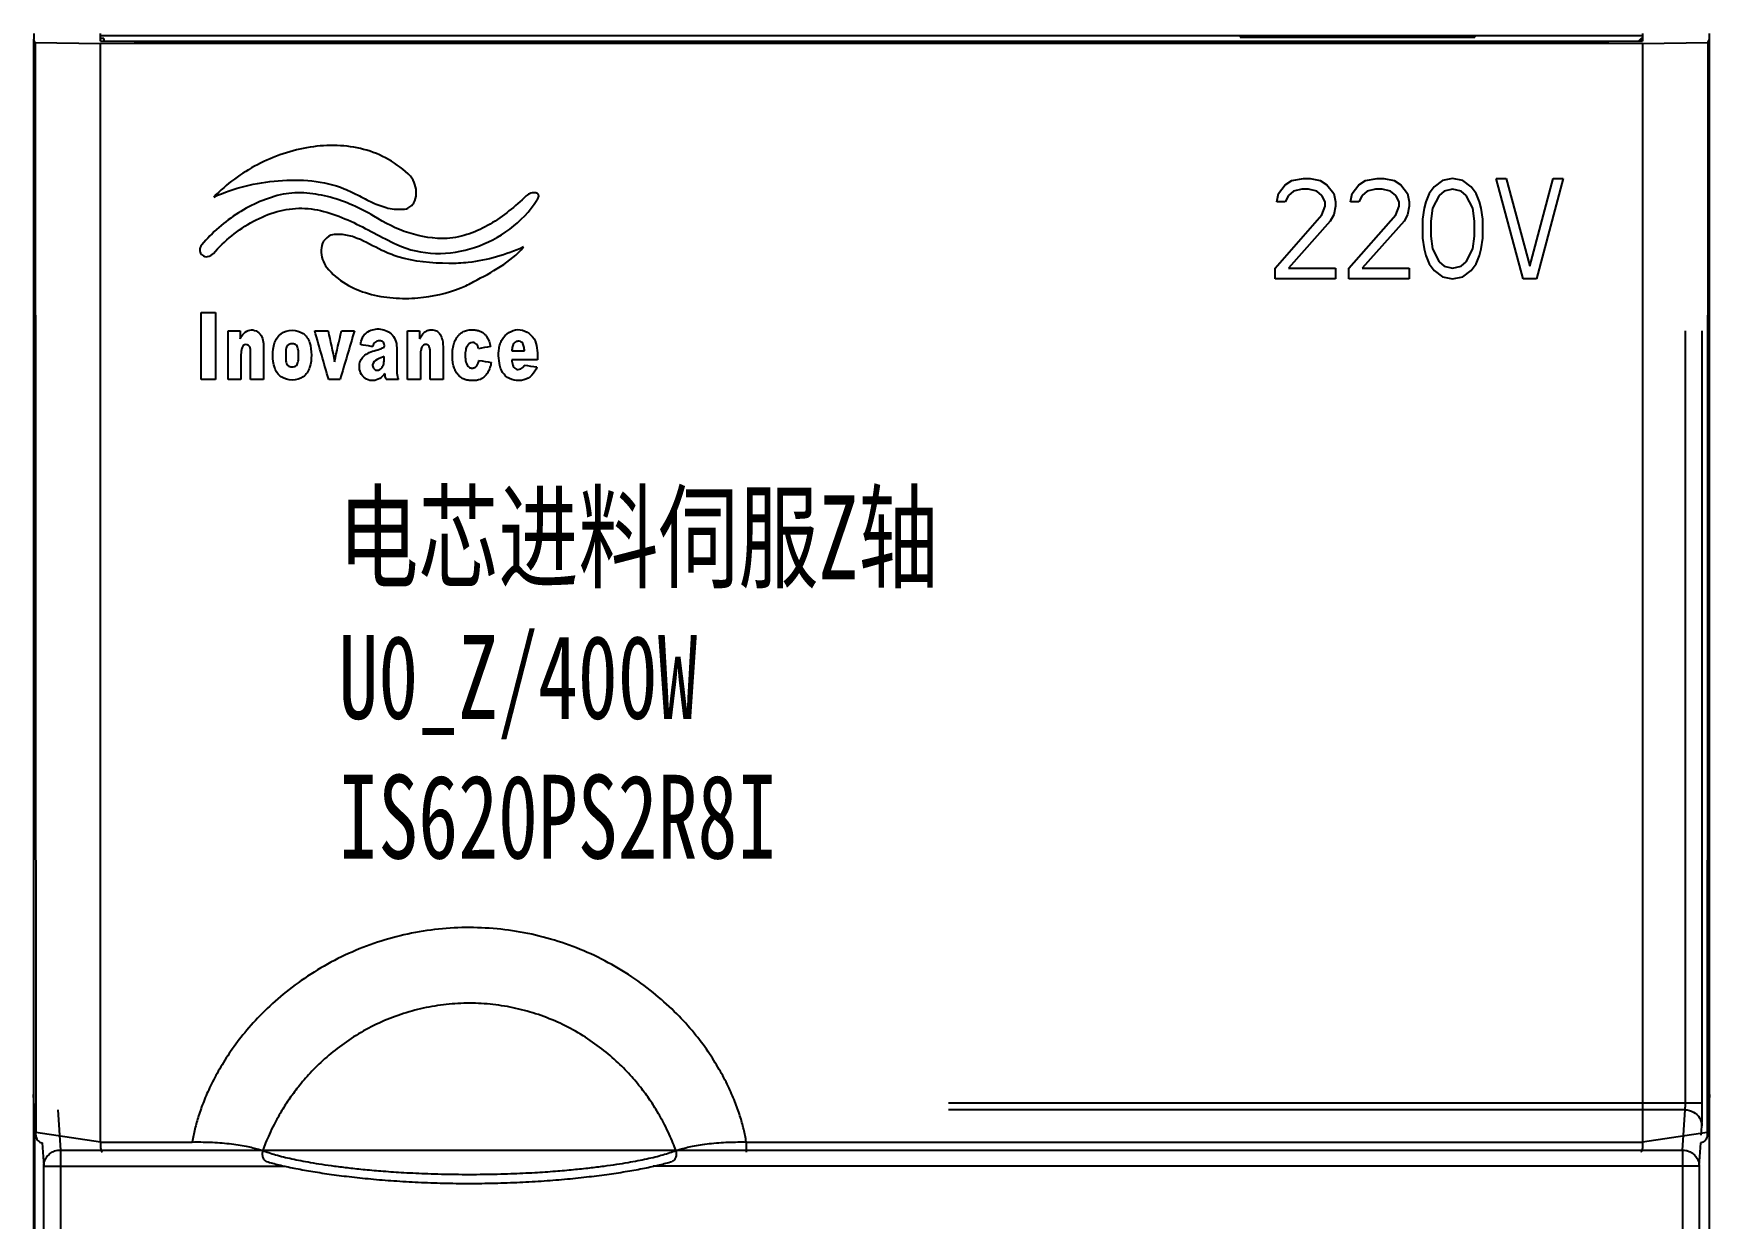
# Model space of a CAD drawing. Header units: millimetres. Extents: x 336 to 12810, y -1577 to 4105.
# Drawn here: x 7522.1 to 7572.1, y 3959.7 to 3995.1 of the extents above; entities that cross this region are included whole.
import ezdxf

# ---------------------------------------------------------------- set-up
doc = ezdxf.new("R2010")
doc.units = ezdxf.units.MM
doc.layers.add('03___PRT_ALL_CURVES', color=7, linetype='Continuous')
doc.layers.add('20_ALL_FEATURES', color=7, linetype='Continuous')
doc.styles.add('宋', font='', dxfattribs={"width": 0.7})
doc.styles.add('样式 8', font='arial.ttf', dxfattribs={"width": 0.6, "height": 2.5})
doc.styles.get('宋').set_extended_font_data('SimSun')

msp = doc.modelspace()

# ---------------------------------------------------------------- linework, layer by layer
at = {"color": 7, "linetype": 'Continuous'}
for p, q in [((7522.157, 3995.052), (7522.157, 3994.873)), ((7524.147, 3994.827), (7524.147, 3995.051)), ((7570.147, 3995.052), (7570.147, 3994.827)), ((7572.137, 3995.052), (7572.137, 3994.873)), ((7522.147, 3994.873), (7522.147, 3835.978)), ((7522.199, 3994.784), (7522.147, 3994.873)), ((7522.147, 3994.873), (7522.157, 3994.873)), ((7522.199, 3994.784), (7522.216, 3962.265)), ((7522.199, 3994.784), (7524.147, 3994.755)), ((7570.147, 3994.979), (7524.147, 3994.979)), ((7524.247, 3994.904), (7524.147, 3994.904)), ((7525.147, 3994.813), (7524.147, 3994.827)), ((7524.147, 3961.978), (7524.147, 3994.755)), ((7570.147, 3994.755), (7524.147, 3994.755)), ((7524.247, 3994.904), (7524.247, 3994.826)), ((7569.147, 3994.813), (7525.147, 3994.813)), ((7558.147, 3994.979), (7558.147, 3994.94)), ((7558.147, 3994.94), (7565.147, 3994.94)), ((7565.147, 3994.979), (7565.147, 3994.94)), ((7570.147, 3994.827), (7569.147, 3994.813)), ((7570.111, 3994.904), (7570.032, 3994.826)), ((7570.11, 3994.828), (7570.111, 3994.904)), ((7570.147, 3994.904), (7570.111, 3994.904)), ((7570.147, 3994.755), (7572.094, 3994.784)), ((7570.147, 3994.755), (7570.147, 3961.978)), ((7572.094, 3994.784), (7572.077, 3962.265)), ((7572.094, 3994.784), (7572.147, 3994.873)), ((7572.147, 3994.873), (7572.137, 3994.873)), ((7572.147, 3835.979), (7572.147, 3994.873)), ((7571.429, 3963.132), (7571.429, 3986.179)), ((7571.928, 3963.132), (7571.928, 3986.179)), ((7522.147, 3963.381), (7522.147, 3963.4)), ((7522.216, 3962.187), (7522.147, 3963.4)), ((7522.216, 3962.187), (7522.147, 3963.381)), ((7571.928, 3963.132), (7549.447, 3963.132)), ((7572.147, 3963.4), (7572.077, 3962.187)), ((7572.146, 3963.381), (7572.082, 3962.265)), ((7572.147, 3963.4), (7572.146, 3963.381)), ((7522.874, 3962.939), (7522.952, 3961.738)), ((7571.419, 3962.939), (7549.447, 3962.939)), ((7571.341, 3961.738), (7571.419, 3962.939)), ((7522.147, 3962.479), (7522.185, 3962.479)), ((7522.185, 3953.479), (7522.185, 3962.479)), ((7524.146, 3961.969), (7522.216, 3962.265)), ((7522.216, 3962.187), (7522.217, 3962.17)), ((7572.077, 3962.265), (7570.147, 3961.969)), ((7571.902, 3962.182), (7571.919, 3962.456)), ((7572.077, 3962.187), (7572.077, 3962.17)), ((7522.407, 3961.951), (7522.452, 3961.255)), ((7522.952, 3961.738), (7571.341, 3961.738)), ((7522.952, 3961.738), (7522.952, 3944.118)), ((7524.147, 3961.978), (7526.883, 3961.978)), ((7543.41, 3961.978), (7570.147, 3961.978)), ((7543.41, 3961.978), (7543.41, 3961.678)), ((7571.341, 3961.738), (7571.341, 3836.284)), ((7571.841, 3961.255), (7571.887, 3961.951)), ((7522.452, 3944.618), (7522.452, 3961.255)), ((7522.452, 3961.255), (7529.659, 3961.255)), ((7571.841, 3961.255), (7540.635, 3961.255)), ((7571.841, 3961.255), (7571.841, 3836.284))]:
    msp.add_line(p, q, dxfattribs=at)
for points, start_tangent, end_tangent in [([(7543.41, 3961.978), (7543.335, 3962.356), (7543.223, 3962.757), (7543.071, 3963.185), (7542.869, 3963.645), (7542.606, 3964.142), (7542.271, 3964.672), (7541.854, 3965.227), (7541.339, 3965.799), (7540.716, 3966.37), (7539.992, 3966.91), (7539.193, 3967.383), (7538.346, 3967.77), (7537.462, 3968.064), (7536.552, 3968.263), (7535.626, 3968.363), (7534.694, 3968.365), (7533.768, 3968.267), (7532.857, 3968.071), (7531.973, 3967.78), (7531.124, 3967.396), (7530.323, 3966.924), (7529.595, 3966.385), (7528.968, 3965.812), (7528.449, 3965.239), (7528.028, 3964.681), (7527.691, 3964.149), (7527.427, 3963.65), (7527.224, 3963.188), (7527.071, 3962.759), (7526.959, 3962.357), (7526.883, 3961.978)], (-0.158449, 0.987367), (-0.158453, -0.987366)), ([(7541.311, 3961.724), (7541.224, 3961.952), (7541.112, 3962.21), (7540.972, 3962.498), (7540.794, 3962.821), (7540.571, 3963.178), (7540.292, 3963.564), (7539.95, 3963.973), (7539.533, 3964.394), (7539.035, 3964.81), (7538.467, 3965.193), (7537.854, 3965.519), (7537.209, 3965.778), (7536.539, 3965.965), (7535.852, 3966.08), (7535.156, 3966.119), (7534.461, 3966.082), (7533.773, 3965.969), (7533.103, 3965.784), (7532.458, 3965.528), (7531.842, 3965.203), (7531.273, 3964.82), (7530.771, 3964.404), (7530.352, 3963.982), (7530.007, 3963.571), (7529.726, 3963.183), (7529.501, 3962.824), (7529.323, 3962.5), (7529.182, 3962.211), (7529.07, 3961.953), (7528.982, 3961.724)], (-0.336663, 0.941625), (-0.336661, -0.941626)), ([(7571.419, 3962.939), (7571.424, 3962.974), (7571.425, 3962.996), (7571.427, 3963.023), (7571.428, 3963.056), (7571.428, 3963.093), (7571.429, 3963.132)], (0.222501, 0.974932), (-0.000007, 1)), ([(7571.919, 3962.456), (7571.921, 3962.482), (7571.922, 3962.522), (7571.924, 3962.579), (7571.925, 3962.655), (7571.927, 3962.751), (7571.928, 3962.866), (7571.928, 3962.995), (7571.928, 3963.132)], (0.065022, 0.997884), (-0.000064, 1)), ([(7571.419, 3962.939), (7571.669, 3962.873), (7571.852, 3962.697), (7571.919, 3962.456)], (0.99999, -0.004364), (0.004676, -0.999989)), ([(7522.216, 3962.213), (7522.216, 3962.239), (7522.216, 3962.265)], (0.002955, 0.999996), (-0.000522, 1)), ([(7522.216, 3962.187), (7522.216, 3962.213)], (0.004788, 0.999989), (0.002955, 0.999996)), ([(7522.217, 3962.17), (7522.225, 3962.119), (7522.25, 3962.059), (7522.288, 3962.012), (7522.337, 3961.977), (7522.393, 3961.956), (7522.416, 3961.951)], (0.058249, -0.998302), (0.988517, -0.151107)), ([(7572.077, 3962.17), (7572.069, 3962.119), (7572.044, 3962.059), (7572.005, 3962.012), (7571.957, 3961.977), (7571.901, 3961.956), (7571.877, 3961.951)], (-0.058406, -0.998293), (-0.988508, -0.15117)), ([(7572.077, 3962.265), (7572.077, 3962.239), (7572.077, 3962.213)], (-0.000522, -1), (0.002955, -0.999996)), ([(7572.077, 3962.213), (7572.077, 3962.187)], (0.002955, -0.999996), (0.004788, -0.999989)), ([(7522.452, 3961.255), (7522.463, 3961.35), (7522.496, 3961.45), (7522.558, 3961.551), (7522.654, 3961.642), (7522.787, 3961.71), (7522.952, 3961.738)], (0.004676, 0.999989), (0.99999, 0.004364)), ([(7524.146, 3961.969), (7524.144, 3961.907), (7524.145, 3961.849), (7524.149, 3961.796), (7524.155, 3961.751), (7524.164, 3961.716), (7524.176, 3961.692), (7524.189, 3961.68), (7524.194, 3961.679)], (-0.064441, -0.997922), (0.992881, -0.119113)), ([(7524.146, 3961.969), (7524.147, 3961.972), (7524.147, 3961.975), (7524.147, 3961.978)], (0.064441, 0.997922), (0, 1)), ([(7526.883, 3961.978), (7527.137, 3961.979), (7527.416, 3961.972), (7527.705, 3961.955), (7527.988, 3961.929), (7528.251, 3961.894), (7528.486, 3961.853), (7528.688, 3961.809), (7528.854, 3961.765), (7528.982, 3961.724)], (0.999877, 0.015698), (0.946467, -0.3228)), ([(7528.982, 3961.724), (7528.97, 3961.644), (7528.974, 3961.568), (7528.994, 3961.499), (7529.029, 3961.445), (7529.075, 3961.409), (7529.099, 3961.399)], (-0.245809, -0.969318), (0.95301, -0.30294)), ([(7528.982, 3961.724), (7529.163, 3961.66), (7529.37, 3961.597), (7529.601, 3961.535), (7529.852, 3961.477), (7530.119, 3961.422), (7530.411, 3961.369), (7530.746, 3961.315), (7531.126, 3961.26), (7531.555, 3961.207), (7532.037, 3961.156), (7532.579, 3961.11), (7533.193, 3961.068), (7533.906, 3961.035), (7534.722, 3961.015), (7535.576, 3961.015), (7536.391, 3961.035), (7537.103, 3961.068), (7537.717, 3961.11), (7538.258, 3961.157), (7538.74, 3961.207), (7539.168, 3961.26), (7539.548, 3961.315), (7539.883, 3961.369), (7540.175, 3961.422), (7540.442, 3961.477), (7540.692, 3961.535), (7540.924, 3961.597), (7541.131, 3961.66), (7541.311, 3961.724)], (0.933783, -0.35784), (0.933783, 0.35784)), ([(7541.311, 3961.724), (7541.324, 3961.644), (7541.319, 3961.568), (7541.299, 3961.499), (7541.265, 3961.445), (7541.218, 3961.409), (7541.195, 3961.399)], (0.245794, -0.969322), (-0.953033, -0.302868)), ([(7541.311, 3961.724), (7541.44, 3961.765), (7541.606, 3961.809), (7541.808, 3961.854), (7542.044, 3961.895), (7542.307, 3961.929), (7542.589, 3961.955), (7542.878, 3961.972), (7543.156, 3961.979), (7543.41, 3961.978)], (0.946467, 0.322799), (0.999877, -0.015694)), ([(7570.147, 3961.969), (7570.15, 3961.907), (7570.149, 3961.849), (7570.145, 3961.796), (7570.138, 3961.751), (7570.129, 3961.716), (7570.118, 3961.692), (7570.105, 3961.68), (7570.1, 3961.679)], (0.064441, -0.997922), (-0.992805, -0.11974)), ([(7570.147, 3961.978), (7570.147, 3961.975), (7570.147, 3961.972), (7570.147, 3961.969)], (0, -1), (0.064441, -0.997922)), ([(7571.341, 3961.738), (7571.44, 3961.728), (7571.544, 3961.696), (7571.648, 3961.635), (7571.742, 3961.542), (7571.812, 3961.415), (7571.841, 3961.255)], (0.99999, -0.004364), (0.004676, -0.999989)), ([(7529.099, 3961.399), (7529.464, 3961.298), (7529.915, 3961.199), (7530.416, 3961.107), (7530.965, 3961.023), (7531.562, 3960.945), (7532.207, 3960.877), (7532.897, 3960.821), (7533.623, 3960.778), (7534.374, 3960.751), (7535.138, 3960.742), (7535.902, 3960.751), (7536.655, 3960.777), (7537.383, 3960.82), (7538.076, 3960.876), (7538.723, 3960.944), (7539.321, 3961.021), (7539.871, 3961.106), (7540.374, 3961.198), (7540.826, 3961.297), (7541.195, 3961.399)], (0.953081, -0.302715), (0.953092, 0.302681))]:
    msp.add_spline(points, degree=3, dxfattribs=dict(at, start_tangent=start_tangent, end_tangent=end_tangent))
at = {"layer": '03___PRT_ALL_CURVES', "color": 7, "linetype": 'Continuous'}
for p, q in [((7559.285, 3990.283), (7559.485, 3990.538)), ((7559.485, 3990.538), (7559.685, 3990.666)), ((7559.685, 3990.666), (7560.035, 3990.729)), ((7560.035, 3990.729), (7560.235, 3990.729)), ((7560.235, 3990.729), (7560.535, 3990.666)), ((7560.535, 3990.666), (7560.735, 3990.538)), ((7560.735, 3990.538), (7560.935, 3990.283)), ((7561.485, 3990.283), (7561.685, 3990.538)), ((7561.685, 3990.538), (7561.885, 3990.666)), ((7561.885, 3990.666), (7562.235, 3990.729)), ((7562.235, 3990.729), (7562.435, 3990.729)), ((7562.435, 3990.729), (7562.735, 3990.666)), ((7562.735, 3990.666), (7562.935, 3990.538)), ((7562.935, 3990.538), (7563.135, 3990.283)), ((7564.185, 3990.666), (7563.935, 3990.474)), ((7564.485, 3990.729), (7564.185, 3990.666)), ((7564.785, 3990.666), (7564.485, 3990.729)), ((7565.035, 3990.474), (7564.785, 3990.666)), ((7566.585, 3987.729), (7565.785, 3990.729)), ((7565.785, 3990.729), (7566.085, 3990.729)), ((7566.085, 3990.729), (7566.785, 3988.112)), ((7566.785, 3988.112), (7567.485, 3990.729)), ((7567.785, 3990.729), (7566.985, 3987.729)), ((7567.485, 3990.729), (7567.785, 3990.729)), ((7559.235, 3990.027), (7559.285, 3990.283)), ((7559.485, 3990.027), (7559.235, 3990.027)), ((7559.585, 3990.219), (7559.485, 3990.027)), ((7559.735, 3990.347), (7559.585, 3990.219)), ((7559.985, 3990.41), (7559.735, 3990.347)), ((7560.185, 3990.41), (7559.985, 3990.41)), ((7560.435, 3990.347), (7560.185, 3990.41)), ((7560.585, 3990.219), (7560.435, 3990.347)), ((7560.685, 3990.027), (7560.585, 3990.219)), ((7560.685, 3989.9), (7560.685, 3990.027)), ((7560.935, 3990.283), (7560.985, 3990.027)), ((7560.985, 3990.027), (7560.985, 3989.9)), ((7561.435, 3990.027), (7561.485, 3990.283)), ((7561.685, 3990.027), (7561.435, 3990.027)), ((7561.785, 3990.219), (7561.685, 3990.027)), ((7561.935, 3990.347), (7561.785, 3990.219)), ((7562.185, 3990.41), (7561.935, 3990.347)), ((7562.385, 3990.41), (7562.185, 3990.41)), ((7562.635, 3990.347), (7562.385, 3990.41)), ((7562.785, 3990.219), (7562.635, 3990.347)), ((7562.885, 3990.027), (7562.785, 3990.219)), ((7562.885, 3989.9), (7562.885, 3990.027)), ((7563.135, 3990.283), (7563.185, 3990.027)), ((7563.185, 3990.027), (7563.185, 3989.9)), ((7563.685, 3990.027), (7563.635, 3989.836)), ((7563.785, 3990.283), (7563.685, 3990.027)), ((7563.935, 3990.474), (7563.785, 3990.283)), ((7564.085, 3990.219), (7563.885, 3989.836)), ((7564.235, 3990.347), (7564.085, 3990.219)), ((7564.485, 3990.41), (7564.235, 3990.347)), ((7564.735, 3990.347), (7564.485, 3990.41)), ((7564.885, 3990.219), (7564.735, 3990.347)), ((7565.085, 3989.836), (7564.885, 3990.219)), ((7565.185, 3990.283), (7565.035, 3990.474)), ((7565.285, 3990.027), (7565.185, 3990.283)), ((7565.335, 3989.836), (7565.285, 3990.027)), ((7559.185, 3988.049), (7560.585, 3989.644)), ((7560.585, 3989.644), (7560.685, 3989.9)), ((7560.935, 3989.644), (7560.835, 3989.453)), ((7560.985, 3989.9), (7560.935, 3989.644)), ((7561.385, 3988.049), (7562.785, 3989.644)), ((7562.785, 3989.644), (7562.885, 3989.9)), ((7563.135, 3989.644), (7563.035, 3989.453)), ((7563.185, 3989.9), (7563.135, 3989.644)), ((7563.635, 3989.836), (7563.585, 3989.517)), ((7563.585, 3989.517), (7563.585, 3988.942)), ((7563.885, 3989.836), (7563.835, 3989.453)), ((7565.135, 3989.453), (7565.085, 3989.836)), ((7565.385, 3989.517), (7565.335, 3989.836)), ((7565.385, 3988.942), (7565.385, 3989.517)), ((7560.835, 3989.453), (7559.585, 3988.049)), ((7563.035, 3989.453), (7561.785, 3988.049)), ((7563.835, 3989.453), (7563.835, 3989.006)), ((7563.835, 3989.006), (7563.885, 3988.623)), ((7565.085, 3988.623), (7565.135, 3989.006)), ((7565.135, 3989.006), (7565.135, 3989.453)), ((7563.585, 3988.942), (7563.635, 3988.623)), ((7563.635, 3988.623), (7563.685, 3988.432)), ((7563.885, 3988.623), (7564.085, 3988.24)), ((7564.885, 3988.24), (7565.085, 3988.623)), ((7565.285, 3988.432), (7565.335, 3988.623)), ((7565.335, 3988.623), (7565.385, 3988.942)), ((7559.185, 3987.729), (7559.185, 3988.049)), ((7559.585, 3988.049), (7560.985, 3988.049)), ((7560.985, 3988.049), (7560.985, 3987.729)), ((7561.385, 3987.729), (7561.385, 3988.049)), ((7561.785, 3988.049), (7563.185, 3988.049)), ((7563.185, 3988.049), (7563.185, 3987.729)), ((7563.685, 3988.432), (7563.785, 3988.176)), ((7563.785, 3988.176), (7563.935, 3987.985)), ((7564.085, 3988.24), (7564.235, 3988.112)), ((7564.235, 3988.112), (7564.485, 3988.049)), ((7564.485, 3988.049), (7564.735, 3988.112)), ((7564.735, 3988.112), (7564.885, 3988.24)), ((7565.035, 3987.985), (7565.185, 3988.176)), ((7565.185, 3988.176), (7565.285, 3988.432)), ((7560.985, 3987.729), (7559.185, 3987.729)), ((7563.185, 3987.729), (7561.385, 3987.729)), ((7563.935, 3987.985), (7564.185, 3987.793)), ((7564.185, 3987.793), (7564.485, 3987.729)), ((7564.485, 3987.729), (7564.785, 3987.793)), ((7564.785, 3987.793), (7565.035, 3987.985)), ((7566.985, 3987.729), (7566.585, 3987.729))]:
    msp.add_line(p, q, dxfattribs=at)
at = {"layer": '20_ALL_FEATURES', "color": 7, "linetype": 'Continuous'}
for points, start_tangent, end_tangent in [([(7533.398, 3990.791, 48.994), (7532.735, 3991.294, 49.008), (7531.995, 3991.594, 49.017), (7530.396, 3991.66, 49.019), (7528.83, 3991.137, 49.004), (7527.527, 3990.173, 48.975)], (-0.709681, 0.704213, 0.020901), (-0.69443, -0.719243, -0.021347)), ([(7527.527, 3990.173, 48.975), (7529.448, 3990.661, 48.99), (7531.416, 3990.42, 48.982), (7531.87, 3990.205, 48.976), (7532.318, 3989.984, 48.97), (7532.782, 3989.833, 48.965), (7533.279, 3989.823, 48.965)], (0.907304, 0.42029, 0.012474), (0.986774, 0.162031, 0.004809)), ([(7533.279, 3989.823, 48.965), (7533.406, 3989.899, 48.967), (7533.494, 3990.003, 48.97), (7533.567, 3990.263, 48.978), (7533.526, 3990.545, 48.986), (7533.398, 3990.791, 48.994)], (0.925982, 0.377402, 0.011201), (-0.614554, 0.788528, 0.023403)), ([(7529.592, 3990.259, 48.978), (7528.258, 3989.698, 48.961), (7527.166, 3988.745, 48.933)], (-0.974455, -0.224484, -0.006663), (-0.643609, -0.765018, -0.022705)), ([(7532.301, 3989.605, 48.958), (7530.998, 3990.165, 48.975), (7530.302, 3990.288, 48.979), (7529.592, 3990.259, 48.978)], (-0.867538, 0.497152, 0.014755), (-0.986865, -0.161475, -0.004792)), ([(7532.987, 3988.752, 48.933), (7534.141, 3988.491, 48.925), (7535.307, 3988.668, 48.93), (7536.357, 3989.219, 48.947), (7537.167, 3990.08, 48.972)], (0.910828, -0.412604, -0.012246), (0.545673, 0.837629, 0.02486)), ([(7536.846, 3990.208, 48.976), (7535.769, 3989.367, 48.951), (7535.152, 3989.079, 48.943), (7534.484, 3988.937, 48.938)], (-0.72364, -0.689874, -0.020475), (-0.997096, -0.076127, -0.002259)), ([(7537.167, 3990.08, 48.972), (7537.211, 3990.17, 48.975), (7537.214, 3990.236, 48.977), (7537.183, 3990.278, 48.978), (7537.128, 3990.299, 48.979), (7537.059, 3990.301, 48.979), (7536.982, 3990.285, 48.978), (7536.846, 3990.208, 48.976)], (0.545673, 0.837629, 0.02486), (-0.72364, -0.689874, -0.020475)), ([(7527.512, 3988.488, 48.925), (7528.06, 3989.016, 48.941), (7528.705, 3989.448, 48.954), (7529.415, 3989.738, 48.962), (7530.152, 3989.838, 48.965), (7531.61, 3989.449, 48.954), (7532.987, 3988.752, 48.933)], (0.655413, 0.754938, 0.022406), (0.900227, -0.435229, -0.012917)), ([(7534.484, 3988.937, 48.938), (7533.343, 3989.102, 48.943), (7532.301, 3989.605, 48.958)], (-0.999078, -0.042916, -0.001274), (-0.839082, 0.543766, 0.016139)), ([(7531.017, 3989.035, 48.941), (7530.801, 3988.852, 48.936), (7530.728, 3988.593, 48.928), (7530.77, 3988.313, 48.92), (7530.897, 3988.067, 48.913)], (-0.920511, -0.390544, -0.011591), (0.606604, -0.794654, -0.023585)), ([(7532.537, 3988.581, 48.928), (7531.803, 3988.94, 48.939), (7531.417, 3989.047, 48.942), (7531.017, 3989.035, 48.941)], (-0.89622, 0.443414, 0.01316), (-0.976807, -0.214029, -0.006352)), ([(7527.166, 3988.745, 48.933), (7527.105, 3988.569, 48.928), (7527.185, 3988.436, 48.924), (7527.342, 3988.394, 48.922), (7527.512, 3988.488, 48.925)], (-0.643609, -0.765018, -0.022705), (0.655413, 0.754938, 0.022406)), ([(7534.541, 3988.193, 48.916), (7533.016, 3988.393, 48.922), (7532.537, 3988.581, 48.928)], (-0.999998, 0.00219, 0.000065), (-0.899181, 0.437385, 0.012981)), ([(7536.769, 3988.685, 48.931), (7535.115, 3988.219, 48.917), (7534.541, 3988.193, 48.916)], (-0.913157, -0.407428, -0.012092), (-0.999716, 0.023814, 0.000707)), ([(7535.286, 3987.65, 48.9), (7536.079, 3988.098, 48.914), (7536.769, 3988.685, 48.931)], (0.879947, 0.474863, 0.014094), (0.641014, 0.767191, 0.02277)), ([(7530.897, 3988.067, 48.913), (7531.462, 3987.584, 48.898), (7532.139, 3987.293, 48.89), (7532.875, 3987.163, 48.886), (7533.617, 3987.165, 48.886)], (0.640583, -0.767551, -0.02278), (0.996649, 0.081765, 0.002427)), ([(7533.617, 3987.165, 48.886), (7534.892, 3987.461, 48.895), (7535.286, 3987.65, 48.9)], (0.9953, 0.0968, 0.002873), (0.871745, 0.489745, 0.014535)), ([(7527.147, 3984.729, 48.814), (7527.147, 3986.729, 48.873)], (0, 0.99956, 0.029666), (0, 0.99956, 0.029666)), ([(7527.147, 3986.729, 48.873), (7527.575, 3986.729, 48.873)], (1, 0), (1, 0)), ([(7527.575, 3986.729, 48.873), (7527.575, 3984.729, 48.814)], (0, -0.99956, -0.029666), (0, -0.99956, -0.029666)), ([(7527.95, 3984.729, 48.814), (7527.95, 3986.178, 48.857)], (0, 0.99956, 0.029666), (0, 0.99956, 0.029666)), ([(7527.95, 3986.178, 48.857), (7528.308, 3986.178, 48.857)], (1, 0), (1, 0)), ([(7528.308, 3985.943, 48.85), (7528.427, 3986.107, 48.854), (7528.598, 3986.205, 48.857), (7528.788, 3986.176, 48.857), (7528.937, 3986.045, 48.853), (7528.998, 3985.854, 48.847), (7529.01, 3985.651, 48.841)], (0.44599, 0.894644, 0.026552), (0.042716, -0.998648, -0.029639)), ([(7528.308, 3986.178, 48.857), (7528.308, 3985.943, 48.85)], (0, -0.99956, -0.029666), (0, -0.99956, -0.029666)), ([(7529.286, 3985.45, 48.835), (7529.34, 3985.82, 48.846), (7529.416, 3985.976, 48.851), (7529.531, 3986.095, 48.854), (7529.861, 3986.196, 48.857), (7530.19, 3986.102, 48.854), (7530.305, 3985.985, 48.851), (7530.381, 3985.83, 48.846), (7530.437, 3985.459, 48.835)], (-0.0042, 0.999551, 0.029666), (0.003289, -0.999554, -0.029666)), ([(7530.953, 3984.729, 48.814), (7530.536, 3986.178, 48.857)], (-0.276553, 0.960576, 0.028509), (-0.276553, 0.960576, 0.028509)), ([(7530.536, 3986.178, 48.857), (7530.936, 3986.178, 48.857)], (1, 0), (1, 0)), ([(7530.936, 3986.178, 48.857), (7531.13, 3985.26, 48.829)], (0.207229, -0.977862, -0.029022), (0.207229, -0.977862, -0.029022)), ([(7531.13, 3985.26, 48.829), (7531.331, 3986.178, 48.857)], (0.213843, 0.976438, 0.02898), (0.213843, 0.976438, 0.02898)), ([(7531.719, 3986.178, 48.857), (7531.293, 3984.729, 48.814)], (-0.281868, -0.959031, -0.028463), (-0.281868, -0.959031, -0.028463)), ([(7531.331, 3986.178, 48.857), (7531.719, 3986.178, 48.857)], (1, 0), (1, 0)), ([(7531.908, 3985.765, 48.844), (7531.96, 3985.975, 48.851), (7532.085, 3986.125, 48.855), (7532.257, 3986.212, 48.858), (7532.453, 3986.236, 48.858), (7532.818, 3986.09, 48.854), (7532.938, 3985.917, 48.849), (7532.983, 3985.678, 48.842)], (0.034094, 0.998979, 0.029649), (0, -0.99956, -0.029666)), ([(7533.307, 3986.178, 48.857), (7533.665, 3986.178, 48.857)], (1, 0), (1, 0)), ([(7533.307, 3984.729, 48.814), (7533.307, 3986.178, 48.857)], (0, 0.99956, 0.029666), (0, 0.99956, 0.029666)), ([(7533.665, 3985.943, 48.85), (7533.746, 3986.066, 48.853), (7533.786, 3986.113, 48.855), (7533.827, 3986.149, 48.856), (7533.871, 3986.176, 48.857), (7533.918, 3986.196, 48.857), (7534.027, 3986.211, 48.858)], (0.484719, 0.874285, 0.025948), (1, 0)), ([(7533.665, 3986.178, 48.857), (7533.665, 3985.943, 48.85)], (0, -0.99956, -0.029666), (0, -0.99956, -0.029666)), ([(7534.027, 3986.211, 48.858), (7534.169, 3986.177, 48.857), (7534.277, 3986.074, 48.853)], (1, 0), (0.550527, -0.83445, -0.024766)), ([(7534.277, 3986.074, 48.853), (7534.344, 3985.9, 48.848), (7534.367, 3985.651, 48.841)], (0.548821, -0.835572, -0.024799), (0, -0.99956, -0.029666)), ([(7534.697, 3985.82, 48.846), (7534.718, 3985.873, 48.848), (7534.802, 3986.015, 48.852)], (0.334261, 0.942066, 0.02796), (0.612946, 0.789777, 0.02344)), ([(7534.802, 3986.015, 48.852), (7534.87, 3986.091, 48.854), (7534.905, 3986.12, 48.855), (7534.94, 3986.144, 48.856), (7535, 3986.174, 48.856), (7535.068, 3986.194, 48.857), (7535.144, 3986.207, 48.857), (7535.185, 3986.21, 48.858), (7535.228, 3986.211, 48.858), (7535.287, 3986.209, 48.858), (7535.343, 3986.203, 48.857), (7535.444, 3986.179, 48.857), (7535.53, 3986.14, 48.855), (7535.602, 3986.084, 48.854)], (0.612139, 0.790402, 0.023459), (0.711957, -0.701914, -0.020832)), ([(7535.602, 3986.084, 48.854), (7535.662, 3986.013, 48.852), (7535.783, 3985.713, 48.843)], (0.712802, -0.701057, -0.020807), (0.206721, -0.977969, -0.029025)), ([(7536.068, 3985.797, 48.845), (7536.128, 3985.926, 48.849), (7536.597, 3986.216, 48.858), (7536.871, 3986.143, 48.856), (7537.078, 3985.943, 48.85), (7537.166, 3985.67, 48.842), (7537.185, 3985.379, 48.833)], (0.32361, 0.945774, 0.02807), (0.029423, -0.999127, -0.029653)), ([(7528.624, 3985.526, 48.837), (7528.623, 3985.62, 48.84), (7528.596, 3985.708, 48.843), (7528.524, 3985.762, 48.844), (7528.44, 3985.764, 48.844), (7528.38, 3985.703, 48.842), (7528.348, 3985.61, 48.84), (7528.335, 3985.425, 48.834)], (0, 0.99956, 0.029666), (0, -0.99956, -0.029666)), ([(7528.624, 3984.729, 48.814), (7528.624, 3985.526, 48.837)], (0, 0.99956, 0.029666), (0, 0.99956, 0.029666)), ([(7529.01, 3985.651, 48.841), (7529.01, 3984.729, 48.814)], (0, -0.99956, -0.029666), (0, -0.99956, -0.029666)), ([(7530.051, 3985.387, 48.833), (7530.051, 3985.449, 48.835), (7530.044, 3985.622, 48.84), (7529.99, 3985.75, 48.844), (7529.863, 3985.796, 48.845), (7529.736, 3985.752, 48.844), (7529.679, 3985.624, 48.84), (7529.671, 3985.451, 48.835)], (0.007728, 0.99953, 0.029665), (-0.002632, -0.999556, -0.029666)), ([(7532.274, 3985.709, 48.843), (7532.217, 3985.718, 48.843), (7531.908, 3985.765, 48.844)], (-0.988597, 0.150517, 0.004467), (-0.988597, 0.150517, 0.004467)), ([(7531.942, 3985.354, 48.832), (7532.03, 3985.45, 48.835), (7532.212, 3985.552, 48.838), (7532.607, 3985.697, 48.842)], (0.571939, 0.819935, 0.024335), (0.828026, 0.560443, 0.016634)), ([(7532.278, 3985.753, 48.844), (7532.274, 3985.709, 48.843)], (-0.226212, -0.973649, -0.028897), (0.046429, -0.998482, -0.029634)), ([(7532.607, 3985.697, 48.842), (7532.612, 3985.782, 48.845), (7532.582, 3985.841, 48.847), (7532.462, 3985.884, 48.848), (7532.393, 3985.871, 48.847), (7532.332, 3985.837, 48.846), (7532.288, 3985.782, 48.845), (7532.278, 3985.753, 48.844)], (0.245556, 0.968956, 0.028758), (-0.226212, -0.973649, -0.028897)), ([(7532.983, 3985.678, 48.842), (7532.983, 3985.038, 48.823)], (0, -0.99956, -0.029666), (0, -0.99956, -0.029666)), ([(7533.735, 3985.699, 48.842), (7533.702, 3985.593, 48.839), (7533.691, 3985.425, 48.834)], (-0.495771, -0.868071, -0.025764), (0, -0.99956, -0.029666)), ([(7533.981, 3985.526, 48.837), (7533.972, 3985.643, 48.841), (7533.961, 3985.686, 48.842), (7533.946, 3985.719, 48.843), (7533.927, 3985.744, 48.844), (7533.904, 3985.762, 48.844), (7533.878, 3985.772, 48.845), (7533.848, 3985.776, 48.845), (7533.815, 3985.771, 48.845), (7533.785, 3985.757, 48.844), (7533.735, 3985.699, 48.842)], (0, 0.99956, 0.029666), (-0.491563, -0.870459, -0.025835)), ([(7533.981, 3984.729, 48.814), (7533.981, 3985.526, 48.837)], (0, 0.99956, 0.029666), (0, 0.99956, 0.029666)), ([(7534.367, 3985.651, 48.841), (7534.367, 3984.729, 48.814)], (0, -0.99956, -0.029666), (0, -0.99956, -0.029666)), ([(7534.687, 3985.103, 48.825), (7534.668, 3985.173, 48.827), (7534.655, 3985.254, 48.829), (7534.647, 3985.345, 48.832), (7534.645, 3985.395, 48.833), (7534.644, 3985.447, 48.835), (7534.645, 3985.502, 48.837), (7534.647, 3985.554, 48.838), (7534.657, 3985.652, 48.841), (7534.674, 3985.74, 48.844), (7534.697, 3985.82, 48.846)], (-0.318454, 0.947521, 0.028122), (0.336156, 0.941392, 0.02794)), ([(7535.239, 3985.83, 48.846), (7535.153, 3985.806, 48.846), (7535.117, 3985.775, 48.845), (7535.085, 3985.732, 48.843), (7535.041, 3985.607, 48.84), (7535.026, 3985.432, 48.834)], (-1, 0), (0, -0.99956, -0.029666)), ([(7535.421, 3985.644, 48.841), (7535.36, 3985.783, 48.845), (7535.307, 3985.819, 48.846), (7535.239, 3985.83, 48.846)], (-0.17892, 0.983431, 0.029188), (-1, 0)), ([(7535.783, 3985.713, 48.843), (7535.421, 3985.644, 48.841)], (-0.982039, -0.188593, -0.005597), (-0.982039, -0.188593, -0.005597)), ([(7537.164, 3985.105, 48.825), (7537.016, 3984.859, 48.817), (7536.772, 3984.716, 48.813), (7536.483, 3984.708, 48.813), (7536.231, 3984.832, 48.817), (7536.027, 3985.363, 48.832), (7536.034, 3985.66, 48.841), (7536.068, 3985.797, 48.845)], (-0.283787, -0.958465, -0.028447), (0.32361, 0.945774, 0.02807)), ([(7536.795, 3985.582, 48.839), (7536.777, 3985.714, 48.843), (7536.722, 3985.829, 48.846), (7536.609, 3985.87, 48.847), (7536.494, 3985.827, 48.846), (7536.436, 3985.714, 48.843), (7536.416, 3985.582, 48.839)], (-0.113372, 0.993115, 0.029475), (-0.098388, -0.99471, -0.029522)), ([(7536.416, 3985.582, 48.839), (7536.795, 3985.582, 48.839)], (1, 0), (1, 0)), ([(7528.335, 3985.425, 48.834), (7528.335, 3984.729, 48.814)], (0, -0.99956, -0.029666), (0, -0.99956, -0.029666)), ([(7530.437, 3985.459, 48.835), (7530.384, 3985.088, 48.824), (7530.309, 3984.932, 48.82), (7530.195, 3984.813, 48.816), (7529.866, 3984.713, 48.813), (7529.536, 3984.807, 48.816), (7529.42, 3984.925, 48.819), (7529.343, 3985.08, 48.824), (7529.286, 3985.45, 48.835)], (0.003289, -0.999554, -0.029666), (-0.0042, 0.999551, 0.029666)), ([(7529.671, 3985.451, 48.835), (7529.679, 3985.279, 48.83), (7529.734, 3985.151, 48.826), (7529.861, 3985.104, 48.825), (7529.988, 3985.148, 48.826), (7530.044, 3985.276, 48.83), (7530.051, 3985.387, 48.833)], (-0.002632, -0.999556, -0.029666), (0.007728, 0.99953, 0.029665)), ([(7532.629, 3984.907, 48.819), (7532.281, 3984.694, 48.813), (7532.082, 3984.74, 48.814), (7531.931, 3984.882, 48.818), (7531.87, 3985.084, 48.824), (7531.905, 3985.29, 48.83), (7531.942, 3985.354, 48.832)], (-0.540513, -0.840965, -0.024959), (0.571939, 0.819935, 0.024335)), ([(7532.607, 3985.417, 48.834), (7532.402, 3985.329, 48.831), (7532.263, 3985.17, 48.827), (7532.293, 3985.066, 48.824), (7532.377, 3985.004, 48.822), (7532.444, 3985.012, 48.822)], (-0.855315, -0.51788, -0.01537), (0.93821, 0.345915, 0.010267)), ([(7532.444, 3985.012, 48.822), (7532.479, 3985.028, 48.822), (7532.562, 3985.112, 48.825), (7532.599, 3985.217, 48.828), (7532.607, 3985.328, 48.831)], (0.93821, 0.345915, 0.010267), (0.013515, 0.999469, 0.029664)), ([(7532.607, 3985.328, 48.831), (7532.607, 3985.417, 48.834)], (0, 0.99956, 0.029666), (0, 0.99956, 0.029666)), ([(7532.983, 3985.038, 48.823), (7532.985, 3984.947, 48.82), (7532.988, 3984.909, 48.819), (7532.992, 3984.878, 48.818), (7532.998, 3984.847, 48.817), (7533.006, 3984.812, 48.816), (7533.031, 3984.729, 48.814)], (0, -0.99956, -0.029666), (0.320128, -0.946957, -0.028105)), ([(7533.691, 3985.425, 48.834), (7533.691, 3984.729, 48.814)], (0, -0.99956, -0.029666), (0, -0.99956, -0.029666)), ([(7535.255, 3984.695, 48.813), (7535.109, 3984.706, 48.813), (7535.046, 3984.72, 48.813), (7534.99, 3984.738, 48.814), (7534.939, 3984.763, 48.815), (7534.891, 3984.795, 48.816), (7534.847, 3984.833, 48.817), (7534.807, 3984.878, 48.818), (7534.739, 3984.982, 48.821), (7534.687, 3985.103, 48.825)], (-1, 0), (-0.314173, 0.948948, 0.028164)), ([(7535.026, 3985.432, 48.834), (7535.03, 3985.348, 48.832), (7535.084, 3985.161, 48.826)], (0, -0.99956, -0.029666), (0.532514, -0.846048, -0.02511)), ([(7535.084, 3985.161, 48.826), (7535.151, 3985.091, 48.824), (7535.19, 3985.074, 48.824), (7535.234, 3985.068, 48.824), (7535.27, 3985.072, 48.824), (7535.303, 3985.082, 48.824), (7535.36, 3985.124, 48.825), (7535.405, 3985.195, 48.827), (7535.437, 3985.296, 48.83)], (0.53236, -0.846145, -0.025113), (0.214958, 0.976193, 0.028973)), ([(7535.437, 3985.296, 48.83), (7535.802, 3985.236, 48.829)], (0.986706, -0.162442, -0.004821), (0.986706, -0.162442, -0.004821)), ([(7535.802, 3985.236, 48.829), (7535.763, 3985.082, 48.824), (7535.703, 3984.95, 48.82), (7535.625, 3984.842, 48.817), (7535.527, 3984.762, 48.815)], (-0.178314, -0.98354, -0.029191), (-0.847882, -0.529952, -0.015729)), ([(7537.185, 3985.316, 48.831), (7536.415, 3985.316, 48.831)], (-1, 0), (-1, 0)), ([(7536.415, 3985.316, 48.831), (7536.445, 3985.161, 48.826), (7536.535, 3985.043, 48.823), (7536.681, 3985.044, 48.823), (7536.785, 3985.155, 48.826)], (0.044522, -0.998569, -0.029637), (0.275372, 0.960915, 0.028519)), ([(7536.785, 3985.155, 48.826), (7537.164, 3985.105, 48.825)], (0.991271, -0.131784, -0.003911), (0.991271, -0.131784, -0.003911)), ([(7537.185, 3985.379, 48.833), (7537.185, 3985.316, 48.831)], (0, -0.99956, -0.029666), (0, -0.99956, -0.029666)), ([(7527.575, 3984.729, 48.814), (7527.147, 3984.729, 48.814)], (-1, 0), (-1, 0)), ([(7528.335, 3984.729, 48.814), (7527.95, 3984.729, 48.814)], (-1, 0), (-1, 0)), ([(7529.01, 3984.729, 48.814), (7528.624, 3984.729, 48.814)], (-1, 0), (-1, 0)), ([(7531.293, 3984.729, 48.814), (7530.953, 3984.729, 48.814)], (-1, 0), (-1, 0)), ([(7532.671, 3984.729, 48.814), (7532.629, 3984.907, 48.819)], (-0.399526, 0.916318, 0.027196), (-0.078638, 0.996464, 0.029574)), ([(7533.031, 3984.729, 48.814), (7532.671, 3984.729, 48.814)], (-1, 0), (-1, 0)), ([(7533.691, 3984.729, 48.814), (7533.307, 3984.729, 48.814)], (-1, 0), (-1, 0)), ([(7534.367, 3984.729, 48.814), (7533.981, 3984.729, 48.814)], (-1, 0), (-1, 0)), ([(7535.527, 3984.762, 48.815), (7535.47, 3984.733, 48.814), (7535.255, 3984.695, 48.813)], (-0.84917, -0.527888, -0.015667), (-1, 0))]:
    msp.add_spline(points, degree=3, dxfattribs=dict(at, start_tangent=start_tangent, end_tangent=end_tangent))

# ---------------------------------------------------------------- texts
at = {"lineweight": 0, "style": '样式 8', "width": 0.4}
msp.add_text('SEV 03', height=20, rotation=60, dxfattribs=at).set_placement((7550.006, 3994.329))
at = {"lineweight": 0, "insert": (7531.243, 3981.27), "char_height": 2.5, "width": 22.38818, "attachment_point": 1, "style": '宋'}
msp.add_mtext('电芯进料伺服Z轴\\PU0_Z/400W\\PIS620PS2R8I', dxfattribs=at)

doc.saveas('drawing.dxf')
